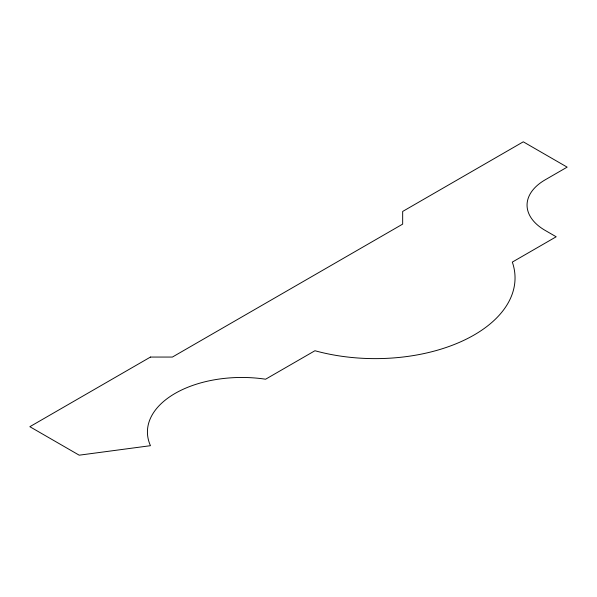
<?xml version="1.0" encoding="UTF-8"?>
<svg xmlns="http://www.w3.org/2000/svg" width="597" height="597" viewBox="0 0 597 597"><rect width="100%" height="100%" fill="white"/><g stroke="black" fill="none" stroke-linecap="round" stroke-linejoin="round"><path stroke-width="0.9" d="M150.466 357.058L29.85 426.698L79.192 455.183L150.466 445.69A94.416 54.514 0 0 1 265.605 379.214L314.947 350.73A139.78 80.699 0 0 0 461.071 341.626A139.78 80.699 0 0 0 512.323 262.098L556.188 236.778L545.218 230.442A62.028 35.813 0 0 1 545.218 179.801L567.15 167.138L523.285 141.817L402.669 211.45L402.669 224.114L172.399 357.058L150.466 357.058"/></g></svg>
